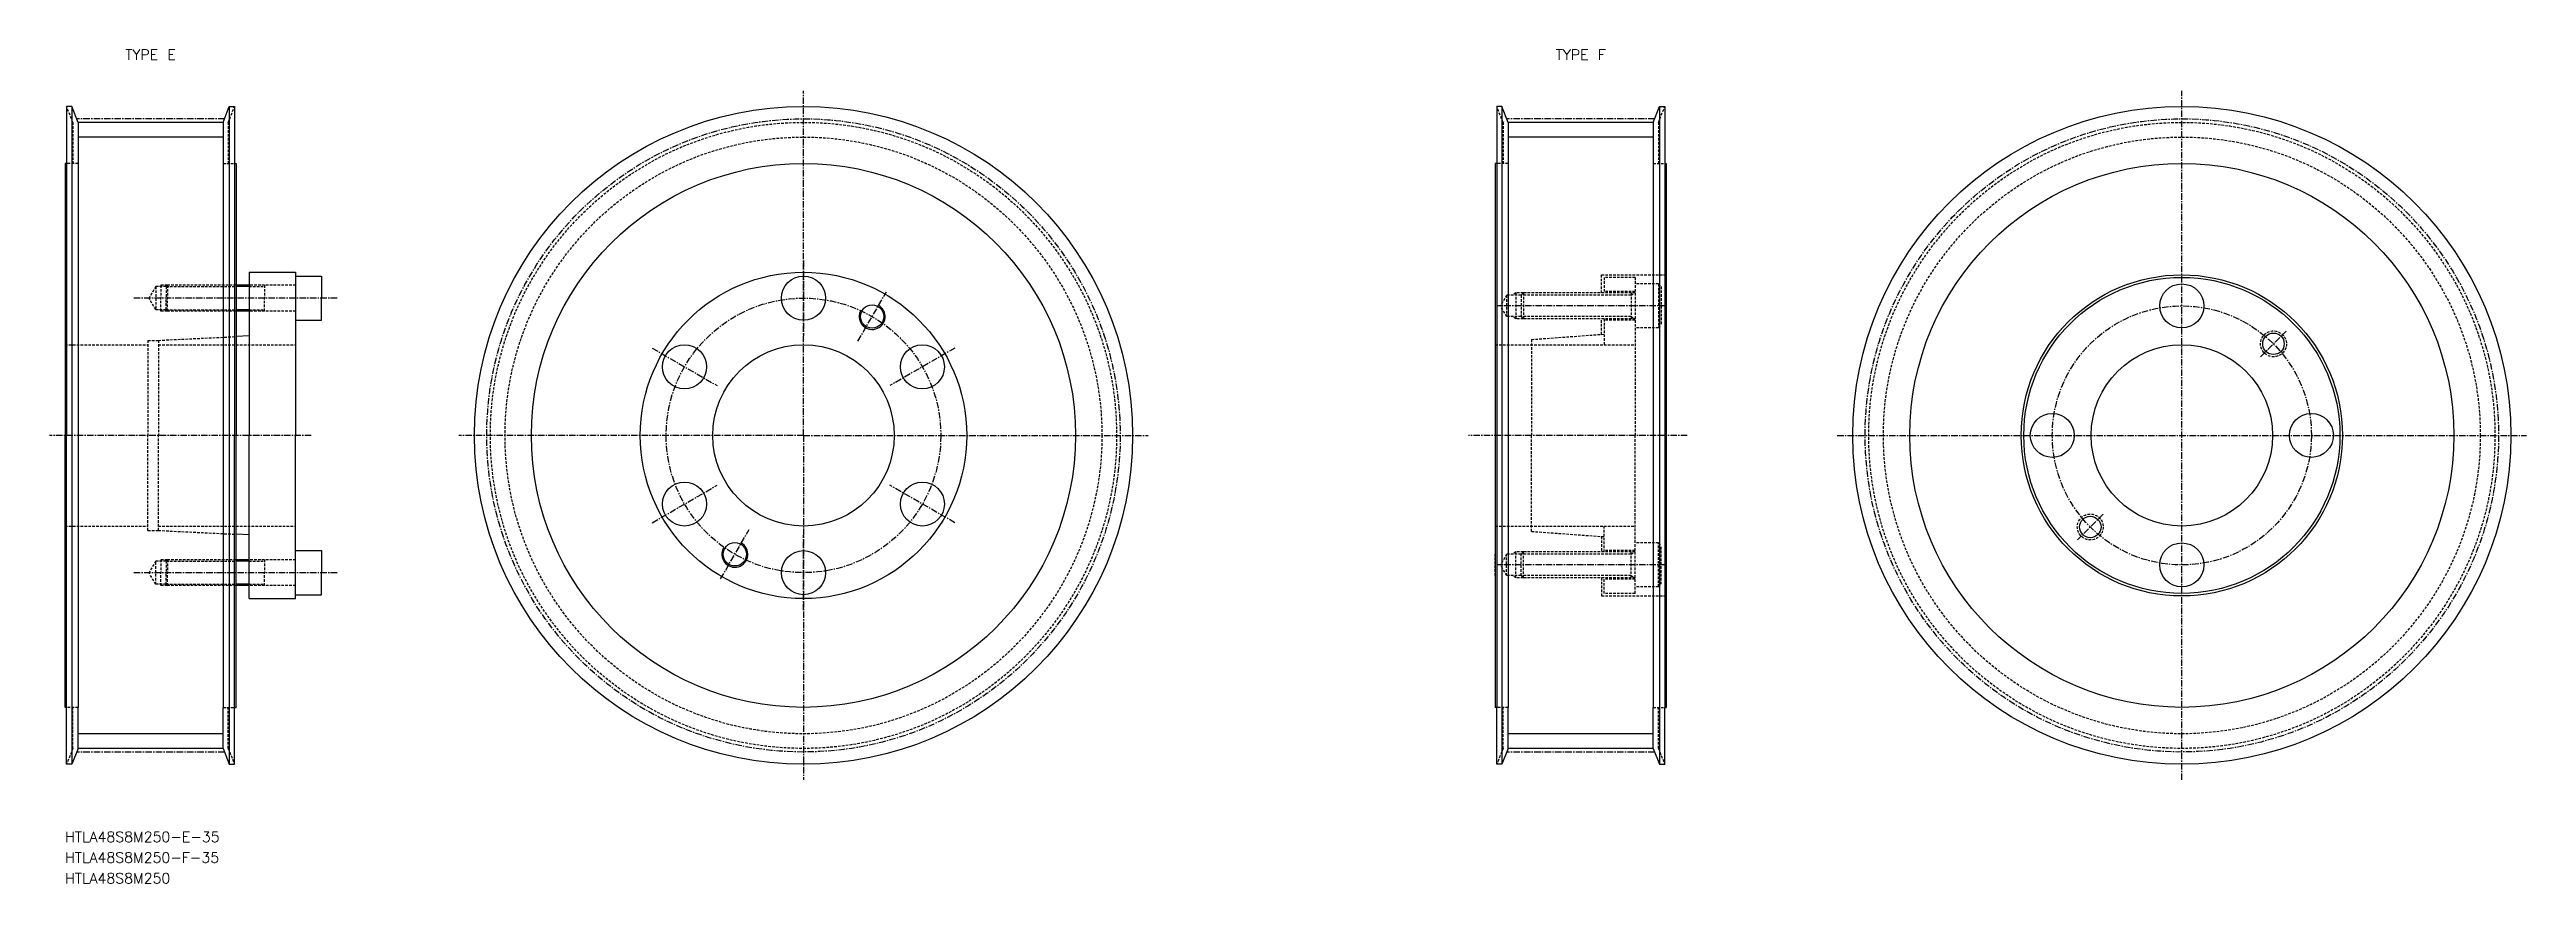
# Model space of a CAD drawing. Extents: x 9567 to 10045, y 12153 to 12314.
import ezdxf
from ezdxf.enums import TextEntityAlignment as Align

# ---------------------------------------------------------------- set-up
doc = ezdxf.new("R2010")
doc.units = 0
doc.linetypes.add('CENTER', pattern=[2, 1.25, -0.25, 0.25, -0.25])
doc.linetypes.add('DASHED', pattern=[0.75, 0.5, -0.25])
doc.layers.get('0').update_dxf_attribs({"linetype": 'CONTINUOUS'})
doc.layers.add('CENTER', color=1, linetype='CENTER')
doc.styles.add('MISUMI', font='txt.shx')

msp = doc.modelspace()

# ---------------------------------------------------------------- linework, layer by layer
at = {"color": 7, "linetype": 'CONTINUOUS'}
for p, q in [((9570.05, 12303.18), (9570.05, 12292.18)), ((9571.05, 12303.18), (9570.05, 12303.18)), ((9571.05, 12303.18), (9571.05, 12176.18)), ((9572.25, 12300.11), (9571.05, 12303.18)), ((9600.25, 12300.11), (9572.25, 12300.11)), ((9572.25, 12300.11), (9572.25, 12292.18)), ((9600.25, 12300.11), (9601.45, 12303.18)), ((9600.25, 12300.11), (9600.25, 12292.18)), ((9601.45, 12303.18), (9601.45, 12176.18)), ((9601.45, 12303.18), (9602.45, 12303.18)), ((9602.45, 12303.18), (9602.45, 12292.18)), ((9846.05, 12303.18), (9846.05, 12292.18)), ((9847.05, 12303.18), (9846.05, 12303.18)), ((9847.05, 12303.18), (9847.05, 12176.18)), ((9848.25, 12300.11), (9847.05, 12303.18)), ((9876.25, 12300.11), (9848.25, 12300.11)), ((9848.25, 12300.11), (9848.25, 12292.18)), ((9876.25, 12300.11), (9877.45, 12303.18)), ((9876.25, 12300.11), (9876.25, 12292.18)), ((9877.45, 12303.18), (9877.45, 12176.18)), ((9877.45, 12303.18), (9878.45, 12303.18)), ((9878.45, 12303.18), (9878.45, 12292.18)), ((9569.75, 12292.18), (9569.75, 12239.68)), ((9570.05, 12292.18), (9569.75, 12292.18)), ((9570.05, 12292.18), (9570.05, 12239.68)), ((9572.25, 12292.18), (9572.25, 12187.18)), ((9600.25, 12292.18), (9600.25, 12187.18)), ((9602.45, 12292.18), (9602.45, 12239.68)), ((9602.45, 12292.18), (9602.75, 12292.18)), ((9602.75, 12292.18), (9602.75, 12268.68)), ((9845.75, 12292.18), (9845.75, 12187.18)), ((9846.05, 12292.18), (9845.75, 12292.18)), ((9846.05, 12292.18), (9846.05, 12187.18)), ((9848.25, 12292.18), (9848.25, 12187.18)), ((9876.25, 12292.18), (9876.25, 12187.18)), ((9878.45, 12292.18), (9878.45, 12187.18)), ((9878.45, 12292.18), (9878.75, 12292.18)), ((9878.75, 12292.18), (9878.75, 12187.18)), ((9605.25, 12271.18), (9605.25, 12268.68)), ((9605.25, 12271.18), (9614.25, 12271.18)), ((9614.25, 12271.18), (9614.25, 12270.43)), ((9614.25, 12270.43), (9619.25, 12270.43)), ((9614.25, 12270.43), (9614.25, 12261.93)), ((9619.25, 12270.43), (9619.25, 12266.18)), ((9605.25, 12268.68), (9602.75, 12268.68)), ((9602.75, 12268.68), (9602.75, 12263.68)), ((9605.25, 12268.68), (9605.25, 12263.68)), ((9619.25, 12261.93), (9619.25, 12266.18)), ((9602.75, 12263.68), (9602.75, 12258.76)), ((9605.25, 12263.68), (9602.75, 12263.68)), ((9605.25, 12263.68), (9605.25, 12258.88)), ((9614.25, 12261.93), (9614.25, 12239.68)), ((9614.25, 12261.93), (9619.25, 12261.93)), ((9605.25, 12258.88), (9602.75, 12258.76)), ((9602.75, 12258.76), (9602.75, 12239.68)), ((9605.25, 12258.88), (9605.25, 12239.68)), ((9569.75, 12187.18), (9569.75, 12239.68)), ((9570.05, 12187.18), (9570.05, 12239.68)), ((9602.45, 12187.18), (9602.45, 12239.68)), ((9602.75, 12220.6), (9602.75, 12239.68)), ((9605.25, 12220.48), (9605.25, 12239.68)), ((9614.25, 12217.43), (9614.25, 12239.68)), ((9602.75, 12215.68), (9602.75, 12220.6)), ((9605.25, 12220.48), (9602.75, 12220.6)), ((9605.25, 12215.68), (9605.25, 12220.48)), ((9602.75, 12210.68), (9602.75, 12215.68)), ((9605.25, 12215.68), (9602.75, 12215.68)), ((9605.25, 12210.68), (9605.25, 12215.68)), ((9614.25, 12217.43), (9619.25, 12217.43)), ((9614.25, 12208.93), (9614.25, 12217.43)), ((9619.25, 12217.43), (9619.25, 12213.18)), ((9619.25, 12208.93), (9619.25, 12213.18)), ((9602.75, 12187.18), (9602.75, 12210.68)), ((9605.25, 12210.68), (9602.75, 12210.68)), ((9605.25, 12208.18), (9605.25, 12210.68)), ((9605.25, 12208.18), (9614.25, 12208.18)), ((9614.25, 12208.93), (9619.25, 12208.93)), ((9614.25, 12208.18), (9614.25, 12208.93)), ((9570.05, 12187.18), (9569.75, 12187.18)), ((9570.05, 12176.18), (9570.05, 12187.18)), ((9572.25, 12179.25), (9572.25, 12187.18)), ((9600.25, 12179.25), (9600.25, 12187.18)), ((9602.45, 12176.18), (9602.45, 12187.18)), ((9602.45, 12187.18), (9602.75, 12187.18)), ((9846.05, 12187.18), (9845.75, 12187.18)), ((9846.05, 12176.18), (9846.05, 12187.18)), ((9848.25, 12179.25), (9848.25, 12187.18)), ((9876.25, 12179.25), (9876.25, 12187.18)), ((9878.45, 12176.18), (9878.45, 12187.18)), ((9878.45, 12187.18), (9878.75, 12187.18)), ((9571.05, 12176.18), (9570.05, 12176.18)), ((9572.25, 12179.25), (9571.05, 12176.18)), ((9600.25, 12179.25), (9572.25, 12179.25)), ((9600.25, 12179.25), (9601.45, 12176.18)), ((9601.45, 12176.18), (9602.45, 12176.18)), ((9847.05, 12176.18), (9846.05, 12176.18)), ((9848.25, 12179.25), (9847.05, 12176.18)), ((9876.25, 12179.25), (9848.25, 12179.25)), ((9876.25, 12179.25), (9877.45, 12176.18)), ((9877.45, 12176.18), (9878.45, 12176.18))]:
    msp.add_line(p, q, dxfattribs=at)
at = {"color": 3, "linetype": 'DASHED'}
for p, q in [((9571.25, 12300.11), (9570.05, 12303.18)), ((9571.25, 12300.11), (9571.25, 12292.18)), ((9601.25, 12300.11), (9602.45, 12303.18)), ((9601.25, 12300.11), (9601.25, 12292.18)), ((9847.25, 12300.11), (9846.05, 12303.18)), ((9847.25, 12300.11), (9847.25, 12292.18)), ((9877.25, 12300.11), (9878.45, 12303.18)), ((9877.25, 12300.11), (9877.25, 12292.18)), ((9572.25, 12292.18), (9570.05, 12292.18)), ((9600.25, 12292.18), (9602.45, 12292.18)), ((9848.25, 12292.18), (9846.05, 12292.18)), ((9876.25, 12292.18), (9878.45, 12292.18)), ((9866.25, 12270.68), (9878.75, 12270.68)), ((9866.25, 12267.18), (9866.25, 12270.68)), ((9587.25, 12268.43), (9585.95, 12266.18)), ((9587.25, 12263.93), (9585.95, 12266.18)), ((9589.25, 12268.43), (9587.25, 12268.43)), ((9587.25, 12268.43), (9587.25, 12263.93)), ((9589.5, 12268.68), (9588.25, 12268.68)), ((9588.25, 12268.68), (9588.25, 12266.18)), ((9588.25, 12263.68), (9588.25, 12266.18)), ((9589.5, 12268.68), (9589.25, 12268.43)), ((9589.25, 12268.43), (9602.75, 12268.43)), ((9589.25, 12268.43), (9589.25, 12266.18)), ((9589.25, 12263.93), (9589.25, 12266.18)), ((9602.75, 12268.68), (9589.5, 12268.68)), ((9589.5, 12268.68), (9589.5, 12266.18)), ((9589.5, 12263.68), (9589.5, 12266.18)), ((9614.25, 12268.68), (9605.25, 12268.68)), ((9605.25, 12268.43), (9608.25, 12268.43)), ((9608.25, 12268.68), (9608.25, 12266.18)), ((9608.25, 12263.68), (9608.25, 12266.18)), ((9847.95, 12266.74), (9846.75, 12264.68)), ((9850.75, 12266.74), (9847.95, 12266.74)), ((9847.95, 12266.74), (9847.95, 12262.61)), ((9849.75, 12267.18), (9849, 12266.74)), ((9851.18, 12267.18), (9849.75, 12267.18)), ((9849.75, 12267.18), (9849.75, 12262.18)), ((9851.18, 12267.18), (9850.75, 12266.74)), ((9871.95, 12266.74), (9850.75, 12266.74)), ((9850.75, 12266.74), (9850.75, 12262.61)), ((9872.75, 12267.18), (9851.18, 12267.18)), ((9851.18, 12267.18), (9851.18, 12262.18)), ((9872.75, 12270.18), (9866.75, 12270.18)), ((9866.75, 12270.18), (9866.75, 12267.18)), ((9872.75, 12267.43), (9866.75, 12267.43)), ((9871.95, 12267.18), (9871.95, 12262.18)), ((9871.95, 12266.74), (9872.7, 12267.18)), ((9872.75, 12270.18), (9872.75, 12239.68)), ((9877.25, 12268.93), (9872.75, 12268.93)), ((9877.25, 12268.93), (9877.25, 12260.43)), ((9877.25, 12268.93), (9877.75, 12268.43)), ((9877.75, 12268.43), (9877.75, 12260.93)), ((9589.25, 12263.93), (9587.25, 12263.93)), ((9589.5, 12263.68), (9588.25, 12263.68)), ((9589.25, 12263.93), (9602.75, 12263.93)), ((9589.5, 12263.68), (9589.25, 12263.93)), ((9602.75, 12263.68), (9589.5, 12263.68)), ((9605.25, 12263.93), (9608.25, 12263.93)), ((9614.25, 12263.68), (9605.25, 12263.68)), ((9847.95, 12262.61), (9846.75, 12264.68)), ((9850.75, 12262.61), (9847.95, 12262.61)), ((9849.75, 12262.18), (9849, 12262.61)), ((9851.18, 12262.18), (9849.75, 12262.18)), ((9871.95, 12262.61), (9850.75, 12262.61)), ((9851.18, 12262.18), (9850.75, 12262.61)), ((9872.75, 12262.18), (9851.18, 12262.18)), ((9866.25, 12259.19), (9866.25, 12262.18)), ((9866.75, 12262.18), (9866.75, 12257.18)), ((9872.75, 12261.93), (9866.75, 12261.93)), ((9871.95, 12262.61), (9872.7, 12262.18)), ((9877.25, 12260.43), (9877.75, 12260.93)), ((9569.75, 12257.18), (9585.75, 12257.18)), ((9585.75, 12258.03), (9585.75, 12239.68)), ((9585.75, 12258.03), (9587.75, 12258.03)), ((9587.75, 12258.03), (9602.75, 12258.76)), ((9587.75, 12258.03), (9587.75, 12239.68)), ((9587.75, 12257.18), (9614.25, 12257.18)), ((9845.75, 12257.18), (9872.75, 12257.18)), ((9852.75, 12258.2), (9866.75, 12259.23)), ((9852.75, 12258.2), (9852.75, 12239.68)), ((9877.25, 12260.43), (9872.75, 12260.43)), ((9585.75, 12221.33), (9585.75, 12239.68)), ((9587.75, 12221.33), (9587.75, 12239.68)), ((9852.75, 12221.15), (9852.75, 12239.68)), ((9872.75, 12209.18), (9872.75, 12239.68)), ((9569.75, 12222.18), (9585.75, 12222.18)), ((9585.75, 12221.33), (9587.75, 12221.33)), ((9587.75, 12222.18), (9614.25, 12222.18)), ((9587.75, 12221.33), (9602.75, 12220.6)), ((9845.75, 12222.18), (9872.75, 12222.18)), ((9852.75, 12221.15), (9866.75, 12220.13)), ((9866.25, 12220.16), (9866.25, 12217.18)), ((9866.75, 12217.18), (9866.75, 12222.18)), ((9877.25, 12218.93), (9872.75, 12218.93)), ((9877.25, 12210.43), (9877.25, 12218.93)), ((9877.25, 12218.93), (9877.75, 12218.43)), ((9877.75, 12210.93), (9877.75, 12218.43)), ((9587.25, 12215.43), (9585.95, 12213.18)), ((9587.25, 12210.93), (9585.95, 12213.18)), ((9587.25, 12210.93), (9587.25, 12215.43)), ((9589.25, 12215.43), (9587.25, 12215.43)), ((9588.25, 12215.68), (9588.25, 12213.18)), ((9589.5, 12215.68), (9588.25, 12215.68)), ((9588.25, 12210.68), (9588.25, 12213.18)), ((9589.5, 12215.68), (9589.25, 12215.43)), ((9589.25, 12215.43), (9602.75, 12215.43)), ((9589.25, 12215.43), (9589.25, 12213.18)), ((9589.25, 12210.93), (9589.25, 12213.18)), ((9602.75, 12215.68), (9589.5, 12215.68)), ((9589.5, 12215.68), (9589.5, 12213.18)), ((9589.5, 12210.68), (9589.5, 12213.18)), ((9614.25, 12215.68), (9605.25, 12215.68)), ((9605.25, 12215.43), (9608.25, 12215.43)), ((9608.25, 12215.68), (9608.25, 12213.18)), ((9608.25, 12210.68), (9608.25, 12213.18)), ((9845.75, 12212.61), (9845.75, 12216.74)), ((9847.95, 12216.74), (9846.75, 12214.68)), ((9847.95, 12212.61), (9846.75, 12214.68)), ((9847.95, 12212.61), (9847.95, 12216.74)), ((9850.75, 12216.74), (9847.95, 12216.74)), ((9849.75, 12217.18), (9849, 12216.74)), ((9851.18, 12217.18), (9849.75, 12217.18)), ((9849.75, 12212.18), (9849.75, 12217.18)), ((9851.18, 12217.18), (9850.75, 12216.74)), ((9871.95, 12216.74), (9850.75, 12216.74)), ((9850.75, 12212.61), (9850.75, 12216.74)), ((9872.75, 12217.18), (9851.18, 12217.18)), ((9851.18, 12212.18), (9851.18, 12217.18)), ((9872.75, 12217.43), (9866.75, 12217.43)), ((9871.95, 12212.18), (9871.95, 12217.18)), ((9871.95, 12216.74), (9872.7, 12217.18)), ((9589.25, 12210.93), (9587.25, 12210.93)), ((9589.5, 12210.68), (9588.25, 12210.68)), ((9589.25, 12210.93), (9602.75, 12210.93)), ((9589.5, 12210.68), (9589.25, 12210.93)), ((9602.75, 12210.68), (9589.5, 12210.68)), ((9605.25, 12210.93), (9608.25, 12210.93)), ((9614.25, 12210.68), (9605.25, 12210.68)), ((9850.75, 12212.61), (9847.95, 12212.61)), ((9849.75, 12212.18), (9849, 12212.61)), ((9851.18, 12212.18), (9849.75, 12212.18)), ((9871.95, 12212.61), (9850.75, 12212.61)), ((9851.18, 12212.18), (9850.75, 12212.61)), ((9872.75, 12212.18), (9851.18, 12212.18)), ((9866.25, 12212.18), (9866.25, 12208.68)), ((9866.25, 12208.68), (9878.75, 12208.68)), ((9866.75, 12209.18), (9866.75, 12212.18)), ((9872.75, 12211.93), (9866.75, 12211.93)), ((9872.75, 12209.18), (9866.75, 12209.18)), ((9871.95, 12212.61), (9872.7, 12212.18)), ((9877.25, 12210.43), (9872.75, 12210.43)), ((9877.25, 12210.43), (9877.75, 12210.93)), ((9572.25, 12187.18), (9570.05, 12187.18)), ((9571.25, 12179.25), (9571.25, 12187.18)), ((9600.25, 12187.18), (9602.45, 12187.18)), ((9601.25, 12179.25), (9601.25, 12187.18)), ((9848.25, 12187.18), (9846.05, 12187.18)), ((9847.25, 12179.25), (9847.25, 12187.18)), ((9876.25, 12187.18), (9878.45, 12187.18)), ((9877.25, 12179.25), (9877.25, 12187.18)), ((9571.25, 12179.25), (9570.05, 12176.18)), ((9601.25, 12179.25), (9602.45, 12176.18)), ((9847.25, 12179.25), (9846.05, 12176.18)), ((9877.25, 12179.25), (9878.45, 12176.18))]:
    msp.add_line(p, q, dxfattribs=at)
at = {"color": 3, "linetype": 'CONTINUOUS'}
for p, q in [((9600.25, 12297.28), (9572.25, 12297.28)), ((9876.25, 12297.28), (9848.25, 12297.28)), ((9600.25, 12182.08), (9572.25, 12182.08)), ((9876.25, 12182.08), (9848.25, 12182.08))]:
    msp.add_line(p, q, dxfattribs=at)
at = {"color": 3}
for p, q in [((9605.25, 12268.43), (9602.75, 12268.43)), ((9605.25, 12263.93), (9602.75, 12263.93)), ((9605.25, 12215.43), (9602.75, 12215.43)), ((9605.25, 12210.93), (9602.75, 12210.93))]:
    msp.add_line(p, q, dxfattribs=at)
at = {"color": 7, "linetype": 'CONTINUOUS'}
for centre, radius in [((9712.25, 12239.68), 63.5), ((9978.25, 12239.68), 63.5), ((9712.25, 12239.68), 52.5), ((9978.25, 12239.68), 52.5), ((9712.25, 12239.68), 31.5), ((9712.25, 12239.68), 31.5), ((9712.25, 12266.18), 4.25), ((9978.25, 12239.68), 31), ((9978.25, 12239.68), 30.5), ((9978.25, 12264.68), 4.25), ((9725.5, 12262.63), 2.25), ((9689.3, 12252.93), 4.25), ((9712.25, 12239.68), 17.5), ((9735.2, 12252.93), 4.25), ((9978.25, 12239.68), 17.5), ((9995.93, 12257.36), 2.07), ((9953.25, 12239.68), 4.25), ((10003.25, 12239.68), 4.25), ((9689.3, 12226.43), 4.25), ((9735.2, 12226.43), 4.25), ((9960.58, 12222), 2.07), ((9699, 12216.73), 2.25), ((9978.25, 12214.68), 4.25), ((9712.25, 12213.18), 4.25)]:
    msp.add_circle(centre, radius, dxfattribs=at)
at = {"color": 3, "linetype": 'DASHED'}
for centre, radius in [((9712.25, 12239.68), 60.43), ((9978.25, 12239.68), 60.43), ((9712.25, 12239.68), 57.6), ((9978.25, 12239.68), 57.6), ((9995.93, 12257.36), 2.5), ((9960.58, 12222), 2.5)]:
    msp.add_circle(centre, radius, dxfattribs=at)
at = {"color": 3, "linetype": 'CONTINUOUS'}
for centre in [(9725.5, 12262.63), (9699, 12216.73)]:
    msp.add_arc(centre, 2.5, 150, 62, dxfattribs=at)
at = {"layer": 'CENTER', "color": 1, "linetype": 'CENTER'}
for p, q in [((9712.25, 12239.68), (9712.25, 12306.18)), ((9978.25, 12173.18), (9978.25, 12306.18)), ((9600.52, 12300.79), (9571.99, 12300.79)), ((9876.52, 12300.79), (9847.99, 12300.79)), ((9712.25, 12273.43), (9712.25, 12258.93)), ((9622.25, 12266.18), (9582.95, 12266.18)), ((9722.75, 12257.86), (9728.25, 12267.39)), ((9878.75, 12264.68), (9846.11, 12264.68)), ((9683.03, 12256.55), (9695.58, 12249.3)), ((9741.48, 12256.55), (9728.92, 12249.3)), ((9993.46, 12254.88), (9998.41, 12259.83)), ((9617.25, 12239.68), (9566.75, 12239.68)), ((9712.25, 12239.68), (9645.75, 12239.68)), ((9712.25, 12239.68), (9778.75, 12239.68)), ((9712.25, 12239.68), (9712.25, 12173.18)), ((9882.8, 12239.68), (9840.58, 12239.68)), ((9911.75, 12239.68), (10044.75, 12239.68)), ((9683.03, 12222.8), (9695.58, 12230.05)), ((9741.48, 12222.8), (9728.92, 12230.05)), ((9963.05, 12224.47), (9958.1, 12219.53)), ((9696.25, 12211.96), (9701.75, 12221.49)), ((9712.25, 12205.93), (9712.25, 12220.43)), ((9622.25, 12213.18), (9582.95, 12213.18)), ((9878.75, 12214.68), (9846.11, 12214.68)), ((9600.52, 12178.56), (9571.99, 12178.56)), ((9876.52, 12178.56), (9847.99, 12178.56))]:
    msp.add_line(p, q, dxfattribs=at)
for centre, radius in [((9712.25, 12239.68), 61.12), ((9978.25, 12239.68), 61.12), ((9712.25, 12239.68), 26.5), ((9978.25, 12239.68), 25)]:
    msp.add_circle(centre, radius, dxfattribs=at)

# ---------------------------------------------------------------- texts
at = {"color": 7, "linetype": 'CONTINUOUS', "style": 'MISUMI'}
for s, p in [('TYPE E', (9586.25, 12313.18)), ('TYPE F', (9862.25, 12313.18))]:
    msp.add_text(s, height=2, dxfattribs=at).set_placement(p, align=Align.MIDDLE_CENTER)
for s, p in [('HTLA48S8M250-E-35', (9569.75, 12161.18)), ('HTLA48S8M250-F-35', (9569.75, 12157.18)), ('HTLA48S8M250', (9569.75, 12153.18))]:
    msp.add_text(s, height=2, dxfattribs=at).set_placement(p)

doc.saveas('drawing.dxf')
